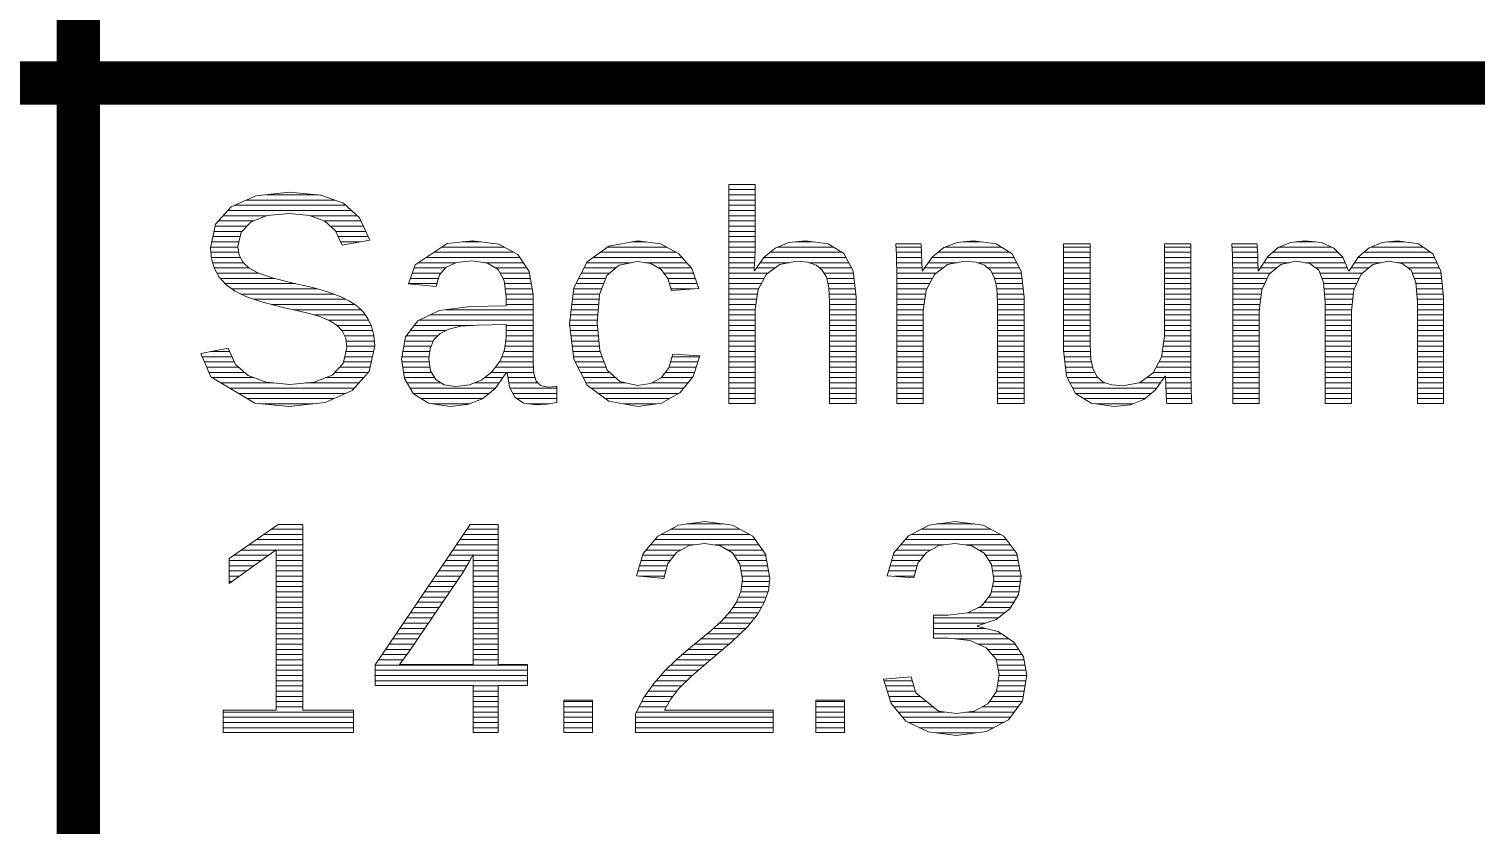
# Model space of a CAD drawing. Header units: millimetres. Extents: x 20 to 410, y 10 to 287.
# Drawn here: x 358.43 to 375.06, y 19.44 to 28.58 of the extents above; entities that cross this region are included whole.
import ezdxf

# ---------------------------------------------------------------- set-up
doc = ezdxf.new("R2010")
doc.units = ezdxf.units.MM
doc.layers.add('KANTEN', color=7, linetype='Continuous', lineweight=50)
doc.layers.add('TEXT', color=7, linetype='Continuous', lineweight=13)

msp = doc.modelspace()

# ---------------------------------------------------------------- linework, layer by layer
at = {"layer": 'KANTEN', "lineweight": 50, "const_width": 0.5}
for points in [[(359, 10), (359, 37)], [(299, 27.96), (410, 27.96)]]:
    msp.add_lwpolyline(points, dxfattribs=at)
at = {"layer": 'TEXT', "lineweight": 13}
for p, q in [((366.474, 26.796), (366.779, 26.796)), ((360.932, 26.616), (361.948, 26.616)), ((361.16, 26.676), (361.758, 26.676)), ((366.474, 26.736), (366.779, 26.736)), ((366.474, 26.676), (366.779, 26.676)), ((366.474, 26.616), (366.779, 26.616)), ((360.718, 26.496), (362.14, 26.496)), ((360.795, 26.556), (362.075, 26.556)), ((366.474, 26.556), (366.779, 26.556)), ((366.474, 26.496), (366.779, 26.496)), ((360.574, 26.316), (360.938, 26.316)), ((360.612, 26.376), (361.012, 26.376)), ((360.665, 26.436), (361.168, 26.436)), ((361.665, 26.436), (362.205, 26.436)), ((361.829, 26.376), (362.249, 26.376)), ((361.897, 26.316), (362.276, 26.316)), ((366.474, 26.436), (366.779, 26.436)), ((366.474, 26.376), (366.779, 26.376)), ((366.474, 26.316), (366.779, 26.316)), ((360.535, 26.136), (360.847, 26.136)), ((360.548, 26.196), (360.861, 26.196)), ((360.561, 26.256), (360.881, 26.256)), ((361.959, 26.256), (362.304, 26.256)), ((361.987, 26.196), (362.332, 26.196)), ((362.015, 26.136), (362.241, 26.136)), ((363.411, 26.136), (363.627, 26.136)), ((365.361, 26.136), (365.521, 26.136)), ((366.474, 26.256), (366.779, 26.256)), ((366.474, 26.196), (366.779, 26.196)), ((366.474, 26.136), (366.779, 26.136)), ((367.24, 26.136), (367.446, 26.136)), ((369.168, 26.136), (369.376, 26.136)), ((372.987, 26.136), (373.213, 26.136)), ((374.048, 26.136), (374.239, 26.136)), ((360.522, 26.076), (360.836, 26.076)), ((360.524, 26.016), (360.845, 26.016)), ((360.529, 25.956), (360.863, 25.956)), ((362.998, 25.956), (364.074, 25.956)), ((363.087, 26.016), (364.003, 26.016)), ((363.176, 26.076), (363.894, 26.076)), ((364.917, 25.956), (365.939, 25.956)), ((364.998, 26.016), (365.873, 26.016)), ((365.08, 26.076), (365.758, 26.076)), ((366.474, 26.076), (366.778, 26.076)), ((366.474, 26.016), (366.777, 26.016)), ((366.474, 25.956), (366.774, 25.956)), ((366.878, 25.956), (367.821, 25.956)), ((366.949, 26.016), (367.771, 26.016)), ((367.035, 26.076), (367.674, 26.076)), ((368.397, 26.076), (368.685, 26.076)), ((368.4, 26.016), (368.689, 26.016)), ((368.403, 25.956), (368.691, 25.956)), ((368.81, 25.956), (369.752, 25.956)), ((368.879, 26.016), (369.702, 26.016)), ((368.962, 26.076), (369.605, 26.076)), ((370.321, 26.076), (370.627, 26.076)), ((370.321, 26.016), (370.627, 26.016)), ((370.321, 25.956), (370.627, 25.956)), ((371.48, 26.076), (371.785, 26.076)), ((371.48, 26.016), (371.785, 26.016)), ((371.48, 25.956), (371.785, 25.956)), ((372.259, 26.076), (372.547, 26.076)), ((372.262, 26.016), (372.55, 26.016)), ((372.264, 25.956), (372.553, 25.956)), ((372.662, 25.956), (373.532, 25.956)), ((372.725, 26.016), (373.476, 26.016)), ((372.798, 26.076), (373.405, 26.076)), ((373.705, 25.956), (374.583, 25.956)), ((373.772, 26.016), (374.536, 26.016)), ((373.853, 26.076), (374.449, 26.076)), ((360.544, 25.896), (360.898, 25.896)), ((360.562, 25.836), (360.962, 25.836)), ((360.594, 25.776), (361.068, 25.776)), ((362.838, 25.776), (363.167, 25.776)), ((362.858, 25.836), (363.217, 25.836)), ((362.909, 25.896), (363.34, 25.896)), ((363.673, 25.896), (364.114, 25.896)), ((363.795, 25.836), (364.155, 25.836)), ((363.847, 25.776), (364.185, 25.776)), ((364.782, 25.776), (365.104, 25.776)), ((364.813, 25.836), (365.175, 25.836)), ((364.843, 25.896), (365.353, 25.896)), ((365.516, 25.896), (365.991, 25.896)), ((365.668, 25.836), (366.044, 25.836)), ((365.729, 25.776), (366.069, 25.776)), ((366.474, 25.896), (366.771, 25.896)), ((366.474, 25.836), (366.768, 25.836)), ((366.474, 25.776), (366.925, 25.776)), ((366.795, 25.836), (367.006, 25.836)), ((366.837, 25.896), (367.167, 25.896)), ((367.399, 25.896), (367.853, 25.896)), ((367.52, 25.836), (367.885, 25.836)), ((367.57, 25.776), (367.906, 25.776)), ((368.403, 25.896), (368.694, 25.896)), ((368.404, 25.836), (368.695, 25.836)), ((368.404, 25.776), (368.856, 25.776)), ((368.726, 25.836), (368.935, 25.836)), ((368.768, 25.896), (369.097, 25.896)), ((369.334, 25.896), (369.784, 25.896)), ((369.451, 25.836), (369.815, 25.836)), ((369.499, 25.776), (369.837, 25.776)), ((370.321, 25.896), (370.627, 25.896)), ((370.321, 25.836), (370.627, 25.836)), ((370.321, 25.776), (370.627, 25.776)), ((371.48, 25.896), (371.785, 25.896)), ((371.48, 25.836), (371.785, 25.836)), ((371.48, 25.776), (371.785, 25.776)), ((372.265, 25.896), (372.555, 25.896)), ((372.265, 25.836), (372.557, 25.836)), ((372.266, 25.776), (372.698, 25.776)), ((372.586, 25.836), (372.77, 25.836)), ((372.624, 25.896), (372.914, 25.896)), ((373.097, 25.896), (373.557, 25.896)), ((373.221, 25.836), (373.583, 25.836)), ((373.268, 25.776), (373.754, 25.776)), ((373.625, 25.836), (373.826, 25.836)), ((373.665, 25.896), (373.972, 25.896)), ((374.157, 25.896), (374.611, 25.896)), ((374.28, 25.836), (374.64, 25.836)), ((374.327, 25.776), (374.66, 25.776)), ((360.633, 25.716), (361.253, 25.716)), ((360.687, 25.656), (361.497, 25.656)), ((362.796, 25.656), (363.122, 25.656)), ((362.817, 25.716), (363.14, 25.716)), ((363.88, 25.716), (364.195, 25.716)), ((363.898, 25.656), (364.205, 25.656)), ((364.72, 25.656), (365.037, 25.656)), ((364.751, 25.716), (365.059, 25.716)), ((365.774, 25.716), (366.09, 25.716)), ((365.793, 25.656), (366.112, 25.656)), ((366.474, 25.716), (366.882, 25.716)), ((366.474, 25.656), (366.849, 25.656)), ((367.599, 25.716), (367.914, 25.716)), ((367.613, 25.656), (367.921, 25.656)), ((368.405, 25.716), (368.812, 25.716)), ((368.405, 25.656), (368.781, 25.656)), ((369.529, 25.716), (369.845, 25.716)), ((369.542, 25.656), (369.852, 25.656)), ((370.321, 25.716), (370.627, 25.716)), ((370.321, 25.656), (370.627, 25.656)), ((371.48, 25.716), (371.785, 25.716)), ((371.48, 25.656), (371.785, 25.656)), ((372.267, 25.716), (372.661, 25.716)), ((372.267, 25.656), (372.632, 25.656)), ((373.291, 25.716), (373.718, 25.716)), ((373.31, 25.656), (373.69, 25.656)), ((374.351, 25.716), (374.666, 25.716)), ((374.37, 25.656), (374.673, 25.656)), ((360.764, 25.596), (361.748, 25.596)), ((360.869, 25.536), (361.941, 25.536)), ((361.016, 25.476), (362.076, 25.476)), ((363.906, 25.596), (364.215, 25.596)), ((363.913, 25.536), (364.225, 25.536)), ((363.918, 25.476), (364.226, 25.476)), ((364.679, 25.476), (364.985, 25.476)), ((364.687, 25.536), (364.992, 25.536)), ((364.694, 25.596), (365.014, 25.596)), ((365.812, 25.596), (366.068, 25.596)), ((366.474, 25.596), (366.815, 25.596)), ((366.474, 25.536), (366.804, 25.536)), ((366.474, 25.476), (366.795, 25.476)), ((367.624, 25.596), (367.928, 25.596)), ((367.627, 25.536), (367.935, 25.536)), ((367.63, 25.476), (367.939, 25.476)), ((368.405, 25.596), (368.749, 25.596)), ((368.405, 25.536), (368.735, 25.536)), ((368.405, 25.476), (368.727, 25.476)), ((369.554, 25.596), (369.859, 25.596)), ((369.557, 25.536), (369.866, 25.536)), ((369.561, 25.476), (369.87, 25.476)), ((370.321, 25.596), (370.627, 25.596)), ((370.321, 25.536), (370.627, 25.536)), ((370.321, 25.476), (370.627, 25.476)), ((371.48, 25.596), (371.785, 25.596)), ((371.48, 25.536), (371.785, 25.536)), ((371.48, 25.476), (371.785, 25.476)), ((372.267, 25.596), (372.604, 25.596)), ((372.267, 25.536), (372.593, 25.536)), ((372.267, 25.476), (372.586, 25.476)), ((373.315, 25.596), (373.662, 25.596)), ((373.32, 25.536), (373.652, 25.536)), ((373.325, 25.476), (373.645, 25.476)), ((374.375, 25.596), (374.679, 25.596)), ((374.38, 25.536), (374.685, 25.536)), ((374.385, 25.476), (374.689, 25.476)), ((361.221, 25.416), (362.176, 25.416)), ((361.469, 25.356), (362.247, 25.356)), ((361.71, 25.296), (362.298, 25.296)), ((363.04, 25.296), (364.226, 25.296)), ((363.22, 25.356), (364.226, 25.356)), ((363.918, 25.416), (364.226, 25.416)), ((364.657, 25.296), (364.971, 25.296)), ((364.664, 25.356), (364.975, 25.356)), ((364.672, 25.416), (364.98, 25.416)), ((366.474, 25.416), (366.787, 25.416)), ((366.474, 25.356), (366.779, 25.356)), ((366.474, 25.296), (366.779, 25.296)), ((367.632, 25.416), (367.939, 25.416)), ((367.632, 25.356), (367.939, 25.356)), ((367.632, 25.296), (367.939, 25.296)), ((368.405, 25.416), (368.719, 25.416)), ((368.405, 25.356), (368.711, 25.356)), ((368.405, 25.296), (368.71, 25.296)), ((369.563, 25.416), (369.87, 25.416)), ((369.563, 25.356), (369.87, 25.356)), ((369.563, 25.296), (369.87, 25.296)), ((370.321, 25.416), (370.627, 25.416)), ((370.321, 25.356), (370.627, 25.356)), ((370.321, 25.296), (370.627, 25.296)), ((371.48, 25.416), (371.785, 25.416)), ((371.48, 25.356), (371.785, 25.356)), ((371.48, 25.296), (371.785, 25.296)), ((372.267, 25.416), (372.578, 25.416)), ((372.267, 25.356), (372.571, 25.356)), ((372.267, 25.296), (372.57, 25.296)), ((373.328, 25.416), (373.638, 25.416)), ((373.328, 25.356), (373.631, 25.356)), ((373.328, 25.296), (373.629, 25.296)), ((374.387, 25.416), (374.689, 25.416)), ((374.387, 25.356), (374.689, 25.356)), ((374.387, 25.296), (374.689, 25.296)), ((361.875, 25.236), (362.337, 25.236)), ((361.972, 25.176), (362.366, 25.176)), ((362.029, 25.116), (362.383, 25.116)), ((362.815, 25.116), (363.221, 25.116)), ((362.86, 25.176), (363.544, 25.176)), ((362.914, 25.236), (364.226, 25.236)), ((363.918, 25.176), (364.226, 25.176)), ((363.918, 25.116), (364.226, 25.116)), ((364.647, 25.176), (364.966, 25.176)), ((364.649, 25.236), (364.966, 25.236)), ((364.655, 25.116), (364.971, 25.116)), ((366.474, 25.236), (366.779, 25.236)), ((366.474, 25.176), (366.779, 25.176)), ((366.474, 25.116), (366.779, 25.116)), ((367.632, 25.236), (367.939, 25.236)), ((367.632, 25.176), (367.939, 25.176)), ((367.632, 25.116), (367.939, 25.116)), ((368.405, 25.236), (368.71, 25.236)), ((368.405, 25.176), (368.71, 25.176)), ((368.405, 25.116), (368.71, 25.116)), ((369.563, 25.236), (369.87, 25.236)), ((369.563, 25.176), (369.87, 25.176)), ((369.563, 25.116), (369.87, 25.116)), ((370.321, 25.236), (370.627, 25.236)), ((370.321, 25.176), (370.627, 25.176)), ((370.321, 25.116), (370.627, 25.116)), ((371.48, 25.236), (371.785, 25.236)), ((371.48, 25.176), (371.785, 25.176)), ((371.48, 25.116), (371.785, 25.116)), ((372.267, 25.236), (372.57, 25.236)), ((372.267, 25.176), (372.57, 25.176)), ((372.267, 25.116), (372.57, 25.116)), ((373.328, 25.236), (373.629, 25.236)), ((373.328, 25.176), (373.629, 25.176)), ((373.328, 25.116), (373.629, 25.116)), ((374.387, 25.236), (374.689, 25.236)), ((374.387, 25.176), (374.689, 25.176)), ((374.387, 25.116), (374.689, 25.116)), ((362.06, 25.056), (362.398, 25.056)), ((362.077, 24.996), (362.402, 24.996)), ((362.752, 24.996), (363.08, 24.996)), ((362.769, 25.056), (363.132, 25.056)), ((363.912, 24.996), (364.226, 24.996)), ((363.918, 25.056), (364.226, 25.056)), ((364.662, 25.056), (364.977, 25.056)), ((364.67, 24.996), (364.982, 24.996)), ((366.474, 25.056), (366.779, 25.056)), ((366.474, 24.996), (366.779, 24.996)), ((367.632, 25.056), (367.939, 25.056)), ((367.632, 24.996), (367.939, 24.996)), ((368.405, 25.056), (368.71, 25.056)), ((368.405, 24.996), (368.71, 24.996)), ((369.563, 25.056), (369.87, 25.056)), ((369.563, 24.996), (369.87, 24.996)), ((370.321, 25.056), (370.627, 25.056)), ((370.321, 24.996), (370.627, 24.996)), ((371.472, 24.996), (371.785, 24.996)), ((371.48, 25.056), (371.785, 25.056)), ((372.267, 25.056), (372.57, 25.056)), ((372.267, 24.996), (372.57, 24.996)), ((373.328, 25.056), (373.629, 25.056)), ((373.328, 24.996), (373.629, 24.996)), ((374.387, 25.056), (374.689, 25.056)), ((374.387, 24.996), (374.689, 24.996)), ((360.424, 24.816), (360.767, 24.816)), ((360.522, 24.876), (360.74, 24.876)), ((362.061, 24.816), (362.379, 24.816)), ((362.075, 24.876), (362.392, 24.876)), ((362.084, 24.936), (362.406, 24.936)), ((362.718, 24.816), (363.031, 24.816)), ((362.729, 24.876), (363.038, 24.876)), ((362.74, 24.936), (363.053, 24.936)), ((363.865, 24.816), (364.226, 24.816)), ((363.89, 24.876), (364.226, 24.876)), ((363.904, 24.936), (364.226, 24.936)), ((364.677, 24.936), (364.987, 24.936)), ((364.684, 24.876), (364.996, 24.876)), ((364.692, 24.816), (365.019, 24.816)), ((365.824, 24.816), (366.138, 24.816)), ((366.474, 24.936), (366.779, 24.936)), ((366.474, 24.876), (366.779, 24.876)), ((366.474, 24.816), (366.779, 24.816)), ((367.632, 24.936), (367.939, 24.936)), ((367.632, 24.876), (367.939, 24.876)), ((367.632, 24.816), (367.939, 24.816)), ((368.405, 24.936), (368.71, 24.936)), ((368.405, 24.876), (368.71, 24.876)), ((368.405, 24.816), (368.71, 24.816)), ((369.563, 24.936), (369.87, 24.936)), ((369.563, 24.876), (369.87, 24.876)), ((369.563, 24.816), (369.87, 24.816)), ((370.321, 24.936), (370.628, 24.936)), ((370.322, 24.876), (370.631, 24.876)), ((370.329, 24.816), (370.635, 24.816)), ((371.448, 24.816), (371.785, 24.816)), ((371.456, 24.876), (371.785, 24.876)), ((371.464, 24.936), (371.785, 24.936)), ((372.267, 24.936), (372.57, 24.936)), ((372.267, 24.876), (372.57, 24.876)), ((372.267, 24.816), (372.57, 24.816)), ((373.328, 24.936), (373.629, 24.936)), ((373.328, 24.876), (373.629, 24.876)), ((373.328, 24.816), (373.629, 24.816)), ((374.387, 24.936), (374.689, 24.936)), ((374.387, 24.876), (374.689, 24.876)), ((374.387, 24.816), (374.689, 24.816)), ((360.45, 24.756), (360.794, 24.756)), ((360.476, 24.696), (360.844, 24.696)), ((360.502, 24.636), (360.911, 24.636)), ((361.944, 24.636), (362.333, 24.636)), ((362.002, 24.696), (362.353, 24.696)), ((362.047, 24.756), (362.366, 24.756)), ((362.719, 24.756), (363.032, 24.756)), ((362.728, 24.696), (363.041, 24.696)), ((362.738, 24.636), (363.059, 24.636)), ((363.745, 24.636), (364.234, 24.636)), ((363.793, 24.696), (364.229, 24.696)), ((363.838, 24.756), (364.226, 24.756)), ((364.712, 24.756), (365.042, 24.756)), ((364.742, 24.696), (365.065, 24.696)), ((364.772, 24.636), (365.108, 24.636)), ((365.746, 24.636), (366.082, 24.636)), ((365.789, 24.696), (366.101, 24.696)), ((365.807, 24.756), (366.12, 24.756)), ((366.474, 24.756), (366.779, 24.756)), ((366.474, 24.696), (366.779, 24.696)), ((366.474, 24.636), (366.779, 24.636)), ((367.632, 24.756), (367.939, 24.756)), ((367.632, 24.696), (367.939, 24.696)), ((367.632, 24.636), (367.939, 24.636)), ((368.405, 24.756), (368.71, 24.756)), ((368.405, 24.696), (368.71, 24.696)), ((368.405, 24.636), (368.71, 24.636)), ((369.563, 24.756), (369.87, 24.756)), ((369.563, 24.696), (369.87, 24.696)), ((369.563, 24.636), (369.87, 24.636)), ((370.337, 24.756), (370.644, 24.756)), ((370.344, 24.696), (370.657, 24.696)), ((370.351, 24.636), (370.681, 24.636)), ((371.354, 24.636), (371.786, 24.636)), ((371.386, 24.696), (371.785, 24.696)), ((371.418, 24.756), (371.785, 24.756)), ((372.267, 24.756), (372.57, 24.756)), ((372.267, 24.696), (372.57, 24.696)), ((372.267, 24.636), (372.57, 24.636)), ((373.328, 24.756), (373.629, 24.756)), ((373.328, 24.696), (373.629, 24.696)), ((373.328, 24.636), (373.629, 24.636)), ((374.387, 24.756), (374.689, 24.756)), ((374.387, 24.696), (374.689, 24.696)), ((374.387, 24.636), (374.689, 24.636)), ((360.542, 24.576), (361.017, 24.576)), ((360.642, 24.516), (361.247, 24.516)), ((360.742, 24.456), (362.173, 24.456)), ((361.609, 24.516), (362.226, 24.516)), ((361.838, 24.576), (362.28, 24.576)), ((362.747, 24.576), (363.095, 24.576)), ((362.778, 24.516), (363.172, 24.516)), ((362.814, 24.456), (363.794, 24.456)), ((363.549, 24.516), (363.836, 24.516)), ((363.668, 24.576), (363.879, 24.576)), ((363.936, 24.576), (364.249, 24.576)), ((363.946, 24.516), (364.283, 24.516)), ((363.96, 24.456), (364.497, 24.456)), ((364.803, 24.576), (365.174, 24.576)), ((364.833, 24.516), (365.292, 24.516)), ((364.892, 24.456), (365.959, 24.456)), ((365.589, 24.516), (366.008, 24.516)), ((365.699, 24.576), (366.057, 24.576)), ((366.474, 24.576), (366.779, 24.576)), ((366.474, 24.516), (366.779, 24.516)), ((366.474, 24.456), (366.779, 24.456)), ((367.632, 24.576), (367.939, 24.576)), ((367.632, 24.516), (367.939, 24.516)), ((367.632, 24.456), (367.939, 24.456)), ((368.405, 24.576), (368.71, 24.576)), ((368.405, 24.516), (368.71, 24.516)), ((368.405, 24.456), (368.71, 24.456)), ((369.563, 24.576), (369.87, 24.576)), ((369.563, 24.516), (369.87, 24.516)), ((369.563, 24.456), (369.87, 24.456)), ((370.366, 24.576), (370.718, 24.576)), ((370.397, 24.516), (370.805, 24.516)), ((370.429, 24.456), (371.392, 24.456)), ((371.183, 24.516), (371.434, 24.516)), ((371.277, 24.576), (371.476, 24.576)), ((371.494, 24.576), (371.786, 24.576)), ((371.496, 24.516), (371.787, 24.516)), ((371.498, 24.456), (371.787, 24.456)), ((372.267, 24.576), (372.57, 24.576)), ((372.267, 24.516), (372.57, 24.516)), ((372.267, 24.456), (372.57, 24.456)), ((373.328, 24.576), (373.629, 24.576)), ((373.328, 24.516), (373.629, 24.516)), ((373.328, 24.456), (373.629, 24.456)), ((374.387, 24.576), (374.689, 24.576)), ((374.387, 24.516), (374.689, 24.516)), ((374.387, 24.456), (374.689, 24.456)), ((360.842, 24.396), (362.076, 24.396)), ((360.942, 24.336), (361.939, 24.336)), ((362.85, 24.396), (363.722, 24.396)), ((362.941, 24.336), (363.648, 24.336)), ((363.992, 24.396), (364.497, 24.396)), ((364.039, 24.336), (364.497, 24.336)), ((364.974, 24.396), (365.902, 24.396)), ((365.055, 24.336), (365.793, 24.336)), ((366.474, 24.396), (366.779, 24.396)), ((366.474, 24.336), (366.779, 24.336)), ((367.632, 24.396), (367.939, 24.396)), ((367.632, 24.336), (367.939, 24.336)), ((368.405, 24.396), (368.71, 24.396)), ((368.405, 24.336), (368.71, 24.336)), ((369.563, 24.396), (369.87, 24.396)), ((369.563, 24.336), (369.87, 24.336)), ((370.46, 24.396), (371.332, 24.396)), ((370.557, 24.336), (371.259, 24.336)), ((371.5, 24.396), (371.789, 24.396)), ((371.503, 24.336), (371.792, 24.336)), ((372.267, 24.396), (372.57, 24.396)), ((372.267, 24.336), (372.57, 24.336)), ((373.328, 24.396), (373.629, 24.396)), ((373.328, 24.336), (373.629, 24.336)), ((374.387, 24.396), (374.689, 24.396)), ((374.387, 24.336), (374.689, 24.336)), ((361.111, 24.276), (361.696, 24.276)), ((363.069, 24.276), (363.495, 24.276)), ((364.178, 24.276), (364.414, 24.276)), ((365.267, 24.276), (365.637, 24.276)), ((370.693, 24.276), (371.117, 24.276)), ((361.221, 22.836), (361.58, 22.836)), ((363.468, 22.836), (363.824, 22.836)), ((365.81, 22.836), (366.601, 22.836)), ((365.994, 22.896), (366.412, 22.896)), ((368.685, 22.836), (369.485, 22.836)), ((368.867, 22.896), (369.296, 22.896)), ((360.96, 22.656), (361.58, 22.656)), ((361.047, 22.716), (361.58, 22.716)), ((361.134, 22.776), (361.58, 22.776)), ((363.346, 22.656), (363.824, 22.656)), ((363.387, 22.716), (363.824, 22.716)), ((363.428, 22.776), (363.824, 22.776)), ((365.575, 22.656), (366.078, 22.656)), ((365.625, 22.716), (366.779, 22.716)), ((365.697, 22.776), (366.712, 22.776)), ((366.315, 22.656), (366.821, 22.656)), ((368.45, 22.656), (368.949, 22.656)), ((368.501, 22.716), (369.666, 22.716)), ((368.568, 22.776), (369.6, 22.776)), ((369.196, 22.656), (369.711, 22.656)), ((360.734, 22.476), (361.103, 22.476)), ((360.785, 22.536), (361.187, 22.536)), ((360.872, 22.596), (361.271, 22.596)), ((361.273, 22.596), (361.58, 22.596)), ((361.273, 22.536), (361.58, 22.536)), ((361.273, 22.476), (361.58, 22.476)), ((363.224, 22.476), (363.5, 22.476)), ((363.265, 22.536), (363.532, 22.536)), ((363.305, 22.596), (363.824, 22.596)), ((363.536, 22.536), (363.824, 22.536)), ((363.536, 22.476), (363.824, 22.476)), ((365.468, 22.476), (365.803, 22.476)), ((365.486, 22.536), (365.85, 22.536)), ((365.525, 22.596), (365.926, 22.596)), ((366.464, 22.596), (366.863, 22.596)), ((366.536, 22.536), (366.899, 22.536)), ((366.576, 22.476), (366.91, 22.476)), ((368.346, 22.476), (368.672, 22.476)), ((368.364, 22.536), (368.72, 22.536)), ((368.4, 22.596), (368.795, 22.596)), ((369.351, 22.596), (369.756, 22.596)), ((369.425, 22.536), (369.788, 22.536)), ((369.464, 22.476), (369.8, 22.476)), ((360.734, 22.416), (361.019, 22.416)), ((360.734, 22.356), (360.935, 22.356)), ((360.734, 22.296), (360.851, 22.296)), ((361.273, 22.416), (361.58, 22.416)), ((361.273, 22.356), (361.58, 22.356)), ((361.273, 22.296), (361.58, 22.296)), ((363.102, 22.296), (363.391, 22.296)), ((363.142, 22.356), (363.431, 22.356)), ((363.183, 22.416), (363.467, 22.416)), ((363.536, 22.416), (363.824, 22.416)), ((363.536, 22.356), (363.824, 22.356)), ((363.536, 22.296), (363.824, 22.296)), ((365.432, 22.356), (365.751, 22.356)), ((365.45, 22.416), (365.768, 22.416)), ((365.45, 22.296), (365.734, 22.296)), ((366.606, 22.416), (366.92, 22.416)), ((366.616, 22.356), (366.931, 22.356)), ((366.626, 22.296), (366.941, 22.296)), ((368.311, 22.356), (368.623, 22.356)), ((368.329, 22.416), (368.64, 22.416)), ((368.378, 22.296), (368.606, 22.296)), ((369.495, 22.416), (369.811, 22.416)), ((369.505, 22.356), (369.822, 22.356)), ((369.515, 22.296), (369.833, 22.296)), ((360.734, 22.236), (360.767, 22.236)), ((361.273, 22.236), (361.58, 22.236)), ((361.273, 22.176), (361.58, 22.176)), ((361.273, 22.116), (361.58, 22.116)), ((362.98, 22.116), (363.269, 22.116)), ((363.02, 22.176), (363.31, 22.176)), ((363.061, 22.236), (363.35, 22.236)), ((363.536, 22.236), (363.824, 22.236)), ((363.536, 22.176), (363.824, 22.176)), ((363.536, 22.116), (363.824, 22.116)), ((366.613, 22.116), (366.924, 22.116)), ((366.622, 22.176), (366.935, 22.176)), ((366.629, 22.236), (366.942, 22.236)), ((369.492, 22.116), (369.807, 22.116)), ((369.504, 22.176), (369.816, 22.176)), ((369.516, 22.236), (369.825, 22.236)), ((361.273, 22.056), (361.58, 22.056)), ((361.273, 21.996), (361.58, 21.996)), ((362.898, 21.996), (363.187, 21.996)), ((362.939, 22.056), (363.228, 22.056)), ((363.536, 22.056), (363.824, 22.056)), ((363.536, 21.996), (363.824, 21.996)), ((366.563, 21.996), (366.882, 21.996)), ((366.588, 22.056), (366.903, 22.056)), ((369.413, 21.996), (369.75, 21.996)), ((369.461, 22.056), (369.785, 22.056)), ((361.273, 21.936), (361.58, 21.936)), ((361.273, 21.876), (361.58, 21.876)), ((361.273, 21.816), (361.58, 21.816)), ((362.776, 21.816), (363.065, 21.816)), ((362.817, 21.876), (363.106, 21.876)), ((362.857, 21.936), (363.147, 21.936)), ((363.536, 21.936), (363.824, 21.936)), ((363.536, 21.876), (363.824, 21.876)), ((363.536, 21.816), (363.824, 21.816)), ((366.424, 21.816), (366.77, 21.816)), ((366.478, 21.876), (366.814, 21.876)), ((366.522, 21.936), (366.848, 21.936)), ((368.827, 21.816), (369.57, 21.816)), ((369.218, 21.876), (369.649, 21.876)), ((369.339, 21.936), (369.715, 21.936)), ((361.273, 21.756), (361.58, 21.756)), ((361.273, 21.696), (361.58, 21.696)), ((361.273, 21.636), (361.58, 21.636)), ((362.654, 21.636), (362.943, 21.636)), ((362.694, 21.696), (362.984, 21.696)), ((362.735, 21.756), (363.024, 21.756)), ((363.536, 21.756), (363.824, 21.756)), ((363.536, 21.696), (363.824, 21.696)), ((363.536, 21.636), (363.824, 21.636)), ((366.229, 21.636), (366.606, 21.636)), ((366.299, 21.696), (366.669, 21.696)), ((366.365, 21.756), (366.722, 21.756)), ((368.827, 21.756), (369.422, 21.756)), ((368.827, 21.696), (369.427, 21.696)), ((368.827, 21.636), (369.608, 21.636)), ((361.273, 21.576), (361.58, 21.576)), ((361.273, 21.516), (361.58, 21.516)), ((361.273, 21.456), (361.58, 21.456)), ((362.531, 21.456), (362.821, 21.456)), ((362.572, 21.516), (362.861, 21.516)), ((362.613, 21.576), (362.902, 21.576)), ((363.536, 21.576), (363.824, 21.576)), ((363.536, 21.516), (363.824, 21.516)), ((363.536, 21.456), (363.824, 21.456)), ((366.008, 21.456), (366.406, 21.456)), ((366.081, 21.516), (366.477, 21.516)), ((366.155, 21.576), (366.543, 21.576)), ((369.07, 21.576), (369.697, 21.576)), ((369.34, 21.516), (369.767, 21.516)), ((369.449, 21.456), (369.806, 21.456)), ((361.273, 21.396), (361.58, 21.396)), ((361.273, 21.336), (361.58, 21.336)), ((362.45, 21.336), (362.734, 21.336)), ((362.491, 21.396), (362.778, 21.396)), ((363.536, 21.396), (363.824, 21.396)), ((363.536, 21.336), (363.824, 21.336)), ((365.87, 21.336), (366.263, 21.336)), ((365.939, 21.396), (366.334, 21.396)), ((369.501, 21.396), (369.846, 21.396)), ((369.548, 21.336), (369.869, 21.336)), ((361.273, 21.276), (361.58, 21.276)), ((361.273, 21.216), (361.58, 21.216)), ((361.273, 21.156), (361.58, 21.156)), ((362.411, 21.276), (364.16, 21.276)), ((362.411, 21.216), (364.16, 21.216)), ((362.411, 21.156), (364.16, 21.156)), ((365.692, 21.156), (366.054, 21.156)), ((365.746, 21.216), (366.123, 21.216)), ((365.808, 21.276), (366.193, 21.276)), ((369.56, 21.276), (369.88, 21.276)), ((369.573, 21.216), (369.89, 21.216)), ((369.581, 21.156), (369.9, 21.156)), ((361.273, 21.096), (361.58, 21.096)), ((361.273, 21.036), (361.58, 21.036)), ((361.273, 20.976), (361.58, 20.976)), ((362.411, 21.096), (364.16, 21.096)), ((363.536, 21.036), (363.824, 21.036)), ((363.536, 20.976), (363.824, 20.976)), ((365.549, 20.976), (365.879, 20.976)), ((365.591, 21.036), (365.932, 21.036)), ((365.639, 21.096), (365.992, 21.096)), ((368.26, 21.096), (368.583, 21.096)), ((368.278, 21.036), (368.601, 21.036)), ((368.296, 20.976), (368.619, 20.976)), ((369.551, 20.976), (369.867, 20.976)), ((369.561, 21.036), (369.878, 21.036)), ((369.571, 21.096), (369.889, 21.096)), ((361.273, 20.916), (361.58, 20.916)), ((361.273, 20.856), (361.58, 20.856)), ((361.273, 20.796), (361.58, 20.796)), ((363.536, 20.916), (363.824, 20.916)), ((363.536, 20.856), (363.824, 20.856)), ((363.536, 20.796), (363.824, 20.796)), ((364.579, 20.856), (364.91, 20.856)), ((364.579, 20.796), (364.91, 20.796)), ((365.442, 20.796), (365.757, 20.796)), ((365.473, 20.856), (365.79, 20.856)), ((365.507, 20.916), (365.831, 20.916)), ((367.474, 20.856), (367.805, 20.856)), ((367.474, 20.796), (367.805, 20.796)), ((368.314, 20.916), (368.676, 20.916)), ((368.332, 20.856), (368.749, 20.856)), ((368.37, 20.796), (368.823, 20.796)), ((369.385, 20.796), (369.797, 20.796)), ((369.468, 20.856), (369.84, 20.856)), ((369.51, 20.916), (369.857, 20.916)), ((360.665, 20.736), (362.162, 20.736)), ((360.665, 20.676), (362.162, 20.676)), ((363.536, 20.736), (363.824, 20.736)), ((363.536, 20.676), (363.824, 20.676)), ((364.579, 20.736), (364.91, 20.736)), ((364.579, 20.676), (364.91, 20.676)), ((365.401, 20.676), (366.983, 20.676)), ((365.412, 20.736), (366.983, 20.736)), ((367.474, 20.736), (367.805, 20.736)), ((367.474, 20.676), (367.805, 20.676)), ((368.421, 20.736), (368.957, 20.736)), ((368.472, 20.676), (369.711, 20.676)), ((369.214, 20.736), (369.754, 20.736)), ((360.665, 20.616), (362.162, 20.616)), ((360.665, 20.556), (362.162, 20.556)), ((363.536, 20.616), (363.824, 20.616)), ((363.536, 20.556), (363.824, 20.556)), ((364.579, 20.616), (364.91, 20.616)), ((364.579, 20.556), (364.91, 20.556)), ((365.401, 20.616), (366.983, 20.616)), ((365.401, 20.556), (366.983, 20.556)), ((367.474, 20.616), (367.805, 20.616)), ((367.474, 20.556), (367.805, 20.556)), ((368.539, 20.616), (369.631, 20.616)), ((368.663, 20.556), (369.519, 20.556)), ((368.851, 20.496), (369.318, 20.496))]:
    msp.add_line(p, q, dxfattribs=at)
for points in [[(366.879, 25.956), (367.007, 26.064), (367.164, 26.127), (367.357, 26.148), (367.616, 26.111), (367.797, 26), (367.903, 25.801), (367.939, 25.502), (367.939, 24.28), (367.632, 24.28), (367.632, 25.443), (367.623, 25.612), (367.596, 25.73), (367.549, 25.812), (367.479, 25.869), (367.382, 25.902), (367.254, 25.912), (367.06, 25.875), (366.909, 25.763), (366.811, 25.588), (366.779, 25.362), (366.779, 24.28), (366.474, 24.28), (366.474, 26.796), (366.779, 26.796), (366.779, 26.141), (366.777, 26.036), (366.773, 25.928), (366.768, 25.841), (366.765, 25.801), (366.771, 25.801), (366.879, 25.956)], [(362.148, 24.427), (361.837, 24.291), (361.42, 24.246), (361.029, 24.284), (360.523, 24.587), (360.408, 24.853), (360.721, 24.916), (360.806, 24.729), (360.952, 24.6), (361.16, 24.524), (361.432, 24.499), (361.709, 24.525), (361.916, 24.606), (362.043, 24.739), (362.086, 24.922), (362.073, 25.028), (362.033, 25.112), (361.969, 25.179), (361.882, 25.233), (361.777, 25.277), (361.652, 25.312), (361.511, 25.346), (361.356, 25.382), (361.107, 25.445), (360.925, 25.507), (360.794, 25.574), (360.694, 25.647), (360.62, 25.731), (360.565, 25.828), (360.531, 25.939), (360.52, 26.065), (360.578, 26.337), (360.755, 26.538), (361.04, 26.663), (361.427, 26.705), (361.786, 26.673), (362.049, 26.58), (362.232, 26.411), (362.351, 26.155), (362.032, 26.099), (361.956, 26.263), (361.832, 26.375), (361.656, 26.439), (361.424, 26.46), (361.171, 26.437), (360.986, 26.366), (360.873, 26.247), (360.835, 26.082), (360.85, 25.982), (360.893, 25.9), (360.965, 25.833), (361.062, 25.778), (361.227, 25.722), (361.501, 25.655), (361.611, 25.629), (361.721, 25.603), (361.828, 25.574), (361.93, 25.54), (362.027, 25.501), (362.117, 25.455), (362.199, 25.4), (362.269, 25.335), (362.327, 25.257), (362.37, 25.167), (362.397, 25.062), (362.407, 24.94), (362.342, 24.646), (362.148, 24.427)], [(362.853, 24.392), (362.748, 24.565), (362.714, 24.792), (362.76, 25.044), (362.901, 25.229), (363.146, 25.346), (363.505, 25.392), (363.918, 25.399), (363.918, 25.499), (363.894, 25.691), (363.823, 25.819), (363.701, 25.892), (363.524, 25.916), (363.347, 25.899), (363.226, 25.846), (363.151, 25.756), (363.113, 25.624), (362.795, 25.653), (362.87, 25.87), (363.238, 26.118), (363.531, 26.148), (363.834, 26.109), (364.051, 25.99), (364.182, 25.796), (364.226, 25.531), (364.226, 24.741), (364.235, 24.622), (364.262, 24.537), (364.313, 24.485), (364.397, 24.468), (364.444, 24.471), (364.497, 24.48), (364.497, 24.29), (364.381, 24.27), (364.262, 24.263), (364.115, 24.285), (364.015, 24.352), (363.954, 24.466), (363.927, 24.631), (363.918, 24.631), (363.791, 24.451), (363.645, 24.333), (363.473, 24.268), (363.268, 24.246), (363.026, 24.282), (362.853, 24.392)], [(364.992, 24.887), (365.078, 24.663), (365.223, 24.531), (365.426, 24.487), (365.576, 24.509), (365.698, 24.575), (365.787, 24.687), (365.833, 24.846), (366.141, 24.826), (366.067, 24.588), (365.916, 24.404), (365.701, 24.285), (365.434, 24.246), (365.095, 24.307), (364.847, 24.489), (364.695, 24.788), (364.645, 25.199), (364.695, 25.607), (364.848, 25.905), (365.096, 26.088), (365.431, 26.148), (365.689, 26.112), (365.898, 26.003), (366.049, 25.829), (366.132, 25.601), (365.817, 25.577), (365.776, 25.714), (365.697, 25.819), (365.58, 25.887), (365.423, 25.909), (365.214, 25.869), (365.072, 25.748), (364.99, 25.532), (364.963, 25.206), (364.992, 24.887)], [(369.563, 25.443), (369.554, 25.604), (369.527, 25.724), (369.481, 25.81), (369.413, 25.869), (369.317, 25.902), (369.184, 25.912), (368.987, 25.875), (368.837, 25.762), (368.741, 25.582), (368.71, 25.343), (368.71, 24.28), (368.405, 24.28), (368.405, 25.723), (368.402, 25.981), (368.395, 26.114), (368.683, 26.114), (368.684, 26.099), (368.686, 26.069), (368.688, 26.029), (368.69, 25.983), (368.693, 25.913), (368.696, 25.801), (368.702, 25.801), (368.815, 25.963), (368.945, 26.069), (369.1, 26.129), (369.288, 26.148), (369.549, 26.111), (369.73, 25.998), (369.835, 25.799), (369.87, 25.502), (369.87, 24.28), (369.563, 24.28), (369.563, 25.443)], [(370.627, 24.952), (370.636, 24.79), (370.663, 24.67), (370.709, 24.584), (370.776, 24.526), (370.873, 24.493), (371.005, 24.482), (371.202, 24.52), (371.352, 24.633), (371.448, 24.813), (371.48, 25.051), (371.48, 26.114), (371.785, 26.114), (371.785, 24.672), (371.788, 24.413), (371.795, 24.28), (371.507, 24.28), (371.505, 24.296), (371.504, 24.326), (371.502, 24.366), (371.499, 24.411), (371.497, 24.481), (371.493, 24.594), (371.489, 24.594), (371.375, 24.431), (371.245, 24.324), (371.09, 24.265), (370.902, 24.246), (370.64, 24.283), (370.46, 24.396), (370.355, 24.595), (370.321, 24.892), (370.321, 26.114), (370.627, 26.114), (370.627, 24.952)], [(373.328, 25.443), (373.309, 25.668), (373.255, 25.81), (373.153, 25.887), (372.992, 25.912), (372.817, 25.875), (372.683, 25.763), (372.598, 25.584), (372.57, 25.343), (372.57, 24.28), (372.267, 24.28), (372.267, 25.723), (372.264, 25.981), (372.256, 26.114), (372.544, 26.114), (372.546, 26.099), (372.548, 26.069), (372.55, 26.029), (372.552, 25.983), (372.555, 25.913), (372.558, 25.801), (372.563, 25.801), (372.669, 25.966), (372.789, 26.072), (372.93, 26.129), (373.099, 26.148), (373.286, 26.128), (373.429, 26.065), (373.531, 25.958), (373.597, 25.801), (373.602, 25.801), (373.707, 25.96), (373.832, 26.067), (373.981, 26.128), (374.158, 26.148), (374.399, 26.111), (374.563, 25.998), (374.657, 25.798), (374.689, 25.502), (374.689, 24.28), (374.387, 24.28), (374.387, 25.443), (374.369, 25.668), (374.314, 25.81), (374.212, 25.887), (374.052, 25.912), (373.874, 25.875), (373.741, 25.764), (373.657, 25.585), (373.629, 25.343), (373.629, 24.28), (373.328, 24.28), (373.328, 25.443)], [(363.636, 24.551), (363.753, 24.642), (363.842, 24.761), (363.899, 24.896), (363.918, 25.035), (363.918, 25.185), (363.583, 25.178), (363.394, 25.166), (363.257, 25.134), (363.159, 25.083), (363.086, 25.009), (363.042, 24.911), (363.027, 24.787), (363.047, 24.654), (363.108, 24.556), (363.205, 24.495), (363.338, 24.475), (363.496, 24.494), (363.636, 24.551)], [(360.665, 20.759), (361.273, 20.759), (361.273, 22.597), (360.734, 22.212), (360.734, 22.501), (361.298, 22.889), (361.58, 22.889), (361.58, 20.759), (362.162, 20.759), (362.162, 20.5), (360.665, 20.5), (360.665, 20.759)], [(363.824, 20.5), (363.536, 20.5), (363.536, 21.041), (362.411, 21.041), (362.411, 21.278), (363.504, 22.889), (363.824, 22.889), (363.824, 21.282), (364.16, 21.282), (364.16, 21.041), (363.824, 21.041), (363.824, 20.5)], [(365.401, 20.5), (365.401, 20.715), (365.497, 20.902), (365.612, 21.065), (365.74, 21.21), (365.874, 21.34), (366.011, 21.459), (366.146, 21.568), (366.274, 21.673), (366.39, 21.778), (366.488, 21.886), (366.565, 21.998), (366.615, 22.122), (366.632, 22.26), (366.603, 22.434), (366.517, 22.565), (366.379, 22.646), (366.196, 22.673), (366.018, 22.647), (365.875, 22.568), (365.775, 22.44), (365.727, 22.27), (365.415, 22.299), (365.492, 22.556), (365.658, 22.755), (365.897, 22.882), (366.196, 22.925), (366.516, 22.882), (366.751, 22.754), (366.897, 22.548), (366.946, 22.27), (366.93, 22.131), (366.882, 21.994), (366.803, 21.856), (366.693, 21.719), (366.51, 21.544), (366.213, 21.294), (366.038, 21.142), (365.902, 21.006), (365.804, 20.88), (365.737, 20.759), (366.983, 20.759), (366.983, 20.5), (365.401, 20.5)], [(369.9, 21.16), (369.848, 20.866), (369.69, 20.647), (369.435, 20.511), (369.09, 20.466), (368.764, 20.507), (368.511, 20.63), (368.339, 20.833), (368.254, 21.114), (368.569, 21.142), (368.625, 20.957), (368.885, 20.745), (369.09, 20.719), (369.296, 20.747), (369.452, 20.832), (369.551, 20.973), (369.583, 21.169), (369.546, 21.343), (369.433, 21.474), (369.25, 21.556), (369, 21.583), (368.827, 21.583), (368.827, 21.848), (368.993, 21.848), (369.216, 21.875), (369.382, 21.957), (369.486, 22.088), (369.521, 22.26), (369.492, 22.431), (369.408, 22.562), (369.268, 22.646), (369.073, 22.673), (368.89, 22.647), (368.746, 22.57), (368.648, 22.445), (368.601, 22.278), (368.295, 22.302), (368.373, 22.564), (368.538, 22.76), (368.777, 22.883), (369.076, 22.925), (369.396, 22.883), (369.635, 22.757), (369.784, 22.558), (369.834, 22.292), (369.802, 22.084), (369.706, 21.92), (369.549, 21.8), (369.334, 21.726), (369.334, 21.719), (369.572, 21.66), (369.751, 21.539), (369.863, 21.369), (369.9, 21.16)], [(363.523, 22.517), (363.489, 22.455), (363.45, 22.387), (363.423, 22.343), (362.81, 21.441), (362.719, 21.315), (362.692, 21.282), (363.536, 21.282), (363.536, 22.545), (363.523, 22.517)], [(364.579, 20.5), (364.579, 20.871), (364.91, 20.871), (364.91, 20.5), (364.579, 20.5)], [(367.474, 20.5), (367.474, 20.871), (367.805, 20.871), (367.805, 20.5), (367.474, 20.5)]]:
    msp.add_lwpolyline(points, close=True, dxfattribs=at)

doc.saveas('drawing.dxf')
